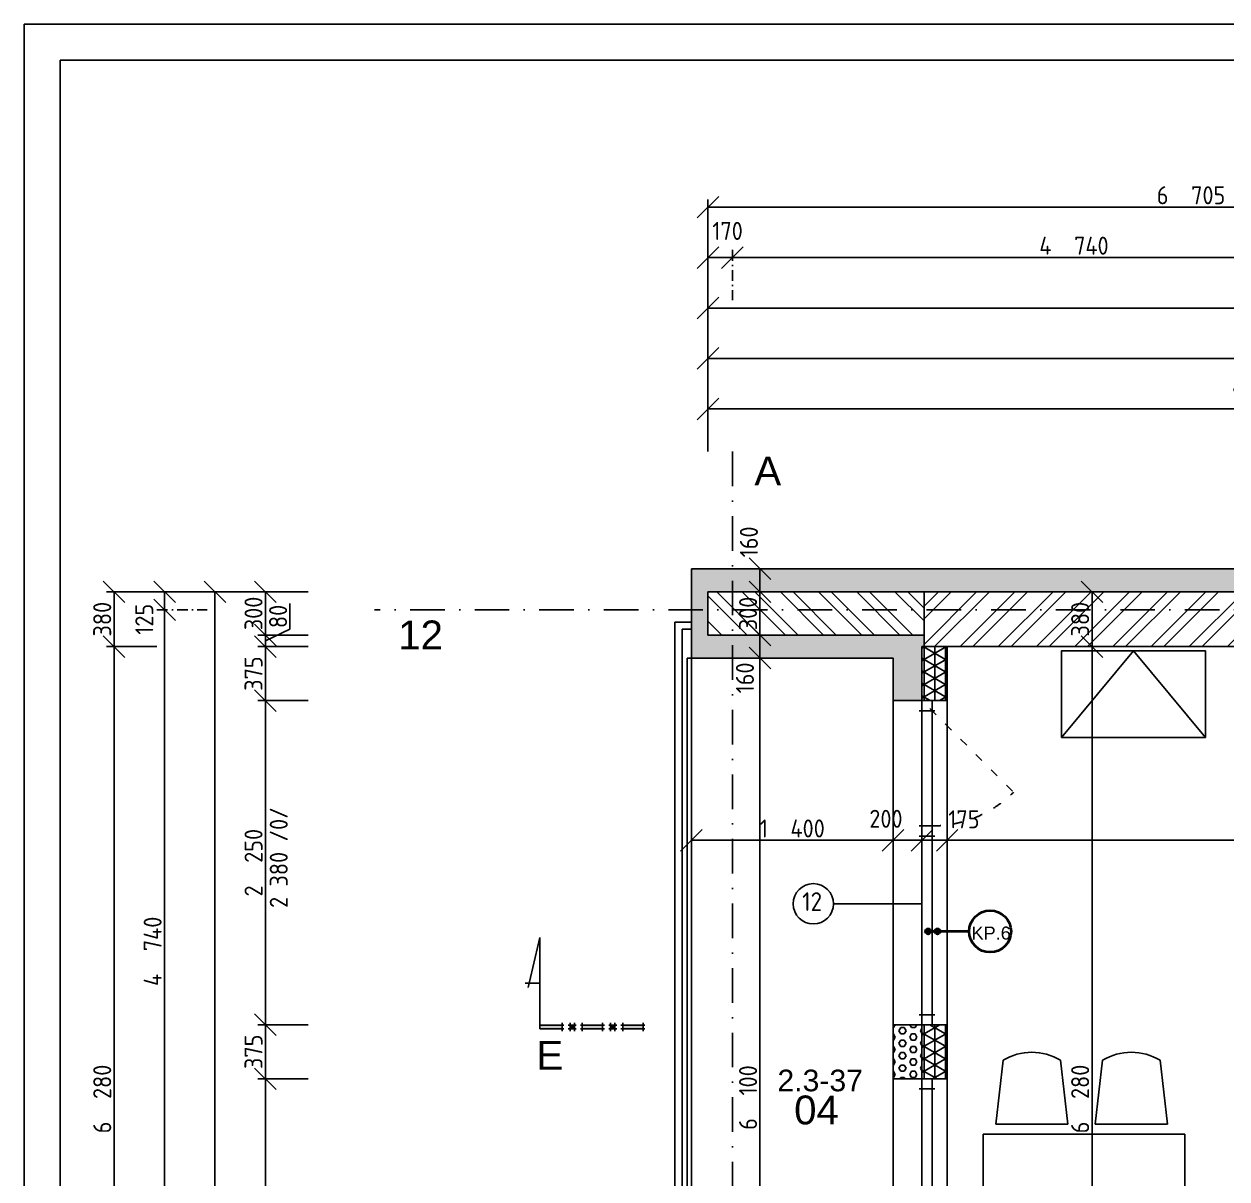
# Model space of a CAD drawing. Extents: x 4511820 to 5180432, y -1526536 to -944957.
# Drawn here: x 5091141 to 5099489, y -1203309 to -1195294 of the extents above; entities that cross this region are included whole.
import ezdxf

# ---------------------------------------------------------------- set-up
doc = ezdxf.new("R2010")
doc.units = 0
doc.header["$MEASUREMENT"] = 0
for name, pattern in [('ACAD_ISO03W100', [30, 12, -18]), ('ACAD_ISO12W100', [22, 12, -3, 0.5, -3, 0.5, -3]), ('BODKOCIARKOVANA_3', [5.6, 3, -1.3, 0, -1.3])]:
    doc.linetypes.add(name, pattern=pattern)
doc.layers.get('0').update_dxf_attribs({"linetype": 'CONTINUOUS'})
doc.layers.get('Defpoints').update_dxf_attribs({"color": 61, "linetype": 'CONTINUOUS'})
for name, color, linetype in [('KÓTY', 4, 'CONTINUOUS'), ('MÚRY', 1, 'CONTINUOUS'), ('OKNÁ', 143, 'CONTINUOUS'), ('osi', 253, 'CONTINUOUS'), ('Plochy', 41, 'CONTINUOUS'), ('POPIS', 7, 'CONTINUOUS'), ('POZEMOK', 7, 'CONTINUOUS'), ('TENKÁ', 7, 'CONTINUOUS'), ('ZARIADENIE', 47, 'CONTINUOUS'), ('ŠRAFY', 82, 'CONTINUOUS')]:
    doc.layers.add(name, color=color, linetype=linetype)
doc.layers.add('preklady', color=74, linetype='CONTINUOUS', lineweight=35)
doc.styles.add('ARIAL', font='arial.ttf')
doc.styles.add('styl1', font='arial.ttf')
doc.styles.add('STYLE1', font='isocp.shx')
doc.dimstyles.new('STANDARD-50', dxfattribs={"dimtxt": 125, "dimasz": 150, "dimexe": 10, "dimexo": 200, "dimgap": 20, "dimtad": 1, "dimdsep": 46, "dimlunit": 6, "dimtxsty": 'STYLE1', "dimblk1": 'OBLIQUE', "dimblk2": 'OBLIQUE', "dimsah": 1, "dimcen": 2.5, "dimse1": 1, "dimse2": 1, "dimadec": 0, "dimazin": 0, "dimtfac": 1, "dimtmove": 1, "dimatfit": 3, "dimldrblk": 'OBLIQUE', "dimfxl": 1, "dimtolj": 1, "dimtzin": 0, "dimarcsym": 0})
pattern_1 = [(90, (584112, -89070.035), (-75, 5e-15), []), (150, (584112, -89070.035), (-37.5, -64.9519053), []), (210, (584112, -89070.035), (37.5, -64.9519053), [])]
pattern_2 = [(0, (0, -89070.035), (0, 43.3012702), [25, -50]), (120, (0, -89070.035), (-37.5, -21.6506351), [25, -50]), (60, (25, -89070.035), (-37.5, 21.6506351), [25, -50])]

# ---------------------------------------------------------------- blocks, each defined once
blk = doc.blocks.new('_OBLIQUE')
at = {"color": 0, "linetype": 'ByBlock'}
blk.add_line((-0.5, -0.5), (0.5, 0.5), dxfattribs=at)
blk = doc.blocks.new('*D13619')
at = {"layer": 'Defpoints', "color": 0}
for p in [(5103637.5, -1197964.5), (5095887.5, -1199234.2), (5103637.5, -1199234.2)]:
    blk.add_point(p, dxfattribs=at)
at = {"layer": 'KÓTY', "color": 0, "lineweight": -2}
blk.add_line((5095887.5, -1197964.5), (5103637.5, -1197964.5), dxfattribs=at)
at = {"layer": 'KÓTY', "color": 0, "linetype": 'ByBlock', "lineweight": -2, "xscale": 150, "yscale": 150, "zscale": 150, "rotation": 180}
blk.add_blockref('_OBLIQUE', (5095887.5, -1197964.5), dxfattribs=at)
at = {"layer": 'KÓTY', "color": 0, "linetype": 'ByBlock', "lineweight": -2, "xscale": 150, "yscale": 150, "zscale": 150}
blk.add_blockref('_OBLIQUE', (5103637.5, -1197964.5), dxfattribs=at)
at = {"layer": 'KÓTY', "color": 0, "insert": (5099762.5, -1197882), "char_height": 125, "attachment_point": 5, "style": 'STYLE1'}
blk.add_mtext('\\A1;7ﾠ750', dxfattribs=at)
blk = doc.blocks.new('*D13621')
at = {"layer": 'Defpoints', "color": 0}
for p in [(5156282.5, -1197264.5), (5095887.5, -1199234.2), (5156282.5, -1199234.2)]:
    blk.add_point(p, dxfattribs=at)
at = {"layer": 'KÓTY', "color": 0, "lineweight": -2}
blk.add_line((5095887.5, -1197264.5), (5156282.5, -1197264.5), dxfattribs=at)
at = {"layer": 'KÓTY', "color": 0, "linetype": 'ByBlock', "lineweight": -2, "xscale": 150, "yscale": 150, "zscale": 150, "rotation": 180}
blk.add_blockref('_OBLIQUE', (5095887.5, -1197264.5), dxfattribs=at)
at = {"layer": 'KÓTY', "color": 0, "linetype": 'ByBlock', "lineweight": -2, "xscale": 150, "yscale": 150, "zscale": 150}
blk.add_blockref('_OBLIQUE', (5156282.5, -1197264.5), dxfattribs=at)
at = {"layer": 'KÓTY', "color": 0, "insert": (5126085, -1197182), "char_height": 125, "attachment_point": 5, "style": 'STYLE1'}
blk.add_mtext('\\A1;60ﾠ395', dxfattribs=at)
blk = doc.blocks.new('*D13622')
at = {"layer": 'Defpoints', "color": 0}
for p in [(5096057.5, -1196914.5), (5100797.5, -1196914.5), (5100797.5, -1196914.5)]:
    blk.add_point(p, dxfattribs=at)
at = {"layer": 'KÓTY', "color": 0, "lineweight": -2}
blk.add_line((5096057.5, -1196914.5), (5100797.5, -1196914.5), dxfattribs=at)
at = {"layer": 'KÓTY', "color": 0, "linetype": 'ByBlock', "lineweight": -2, "xscale": 150, "yscale": 150, "zscale": 150, "rotation": 180}
blk.add_blockref('_OBLIQUE', (5096057.5, -1196914.5), dxfattribs=at)
at = {"layer": 'KÓTY', "color": 0, "linetype": 'ByBlock', "lineweight": -2, "xscale": 150, "yscale": 150, "zscale": 150}
blk.add_blockref('_OBLIQUE', (5100797.5, -1196914.5), dxfattribs=at)
at = {"layer": 'KÓTY', "color": 0, "insert": (5098427.5, -1196832), "char_height": 125, "attachment_point": 5, "style": 'STYLE1'}
blk.add_mtext('\\A1;4ﾠ740', dxfattribs=at)
blk = doc.blocks.new('*D13635')
at = {"layer": 'Defpoints', "color": 0}
for p in [(5095887.5, -1196914.5), (5095887.5, -1199234.2), (5096057.5, -1199234.2)]:
    blk.add_point(p, dxfattribs=at)
at = {"layer": 'KÓTY', "color": 0, "lineweight": -2}
blk.add_line((5096057.5, -1196914.5), (5095887.5, -1196914.5), dxfattribs=at)
at = {"layer": 'KÓTY', "color": 0, "linetype": 'ByBlock', "lineweight": -2, "xscale": 150, "yscale": 150, "zscale": 150, "rotation": 180}
blk.add_blockref('_OBLIQUE', (5095887.5, -1196914.5), dxfattribs=at)
at = {"layer": 'KÓTY', "color": 0, "linetype": 'ByBlock', "lineweight": -2, "xscale": 150, "yscale": 150, "zscale": 150}
blk.add_blockref('_OBLIQUE', (5096057.5, -1196914.5), dxfattribs=at)
at = {"layer": 'KÓTY', "color": 0, "insert": (5096023.3, -1196729.5), "char_height": 125, "attachment_point": 5, "style": 'STYLE1'}
blk.add_mtext('\\A1;170', dxfattribs=at)
blk = doc.blocks.new('*D13661')
at = {"layer": 'Defpoints', "color": 0}
for p in [(5095887.5, -1197614.5), (5122762.5, -1199074.2), (5095887.5, -1199234.2)]:
    blk.add_point(p, dxfattribs=at)
at = {"layer": 'KÓTY', "color": 0, "lineweight": -2}
blk.add_line((5122762.5, -1197614.5), (5095887.5, -1197614.5), dxfattribs=at)
at = {"layer": 'KÓTY', "color": 0, "linetype": 'ByBlock', "lineweight": -2, "xscale": 150, "yscale": 150, "zscale": 150, "rotation": 180}
blk.add_blockref('_OBLIQUE', (5095887.5, -1197614.5), dxfattribs=at)
at = {"layer": 'KÓTY', "color": 0, "linetype": 'ByBlock', "lineweight": -2, "xscale": 150, "yscale": 150, "zscale": 150}
blk.add_blockref('_OBLIQUE', (5122762.5, -1197614.5), dxfattribs=at)
at = {"layer": 'KÓTY', "color": 0, "insert": (5109325, -1197532), "char_height": 125, "attachment_point": 5, "style": 'STYLE1'}
blk.add_mtext('\\A1;26ﾠ875', dxfattribs=at)
blk = doc.blocks.new('*D13734')
at = {"layer": 'Defpoints', "color": 0}
for p in [(5095887.5, -1196564.5), (5095887.5, -1199234.2), (5102592.5, -1199614.2)]:
    blk.add_point(p, dxfattribs=at)
at = {"layer": 'KÓTY', "color": 0, "lineweight": -2}
blk.add_line((5102592.5, -1196564.5), (5095887.5, -1196564.5), dxfattribs=at)
at = {"layer": 'KÓTY', "color": 0, "linetype": 'ByBlock', "lineweight": -2, "xscale": 150, "yscale": 150, "zscale": 150, "rotation": 180}
blk.add_blockref('_OBLIQUE', (5095887.5, -1196564.5), dxfattribs=at)
at = {"layer": 'KÓTY', "color": 0, "linetype": 'ByBlock', "lineweight": -2, "xscale": 150, "yscale": 150, "zscale": 150}
blk.add_blockref('_OBLIQUE', (5102592.5, -1196564.5), dxfattribs=at)
at = {"layer": 'KÓTY', "color": 0, "insert": (5099240, -1196482), "char_height": 125, "attachment_point": 5, "style": 'STYLE1'}
blk.add_mtext('\\A1;6ﾠ705', dxfattribs=at)
blk = doc.blocks.new('*D13801')
at = {"layer": 'Defpoints', "color": 0}
for p in [(5094532.5, -1199234.2), (5092466, -1225624.2), (5094532.5, -1225624.2)]:
    blk.add_point(p, dxfattribs=at)
at = {"layer": 'KÓTY', "color": 0, "lineweight": -2}
blk.add_line((5092466, -1199234.2), (5092466, -1225624.2), dxfattribs=at)
at = {"layer": 'KÓTY', "color": 0, "linetype": 'ByBlock', "lineweight": -2, "xscale": 150, "yscale": 150, "zscale": 150}
for p, rotation in [((5092466, -1199234.2), 90), ((5092466, -1225624.2), 270)]:
    blk.add_blockref('_OBLIQUE', p, dxfattribs=dict(at, rotation=rotation))
at = {"layer": 'KÓTY', "color": 0, "insert": (5092383.5, -1212429.2), "char_height": 125, "attachment_point": 5, "rotation": 90, "style": 'STYLE1'}
blk.add_mtext('\\A1;26ﾠ390', dxfattribs=at)
blk = doc.blocks.new('*D13814')
at = {"layer": 'Defpoints', "color": 0}
for p in [(5092116, -1199359.2), (5096057.5, -1199359.2), (5096057.5, -1204099.2)]:
    blk.add_point(p, dxfattribs=at)
at = {"layer": 'KÓTY', "color": 0, "lineweight": -2}
blk.add_line((5092116, -1204099.2), (5092116, -1199359.2), dxfattribs=at)
at = {"layer": 'KÓTY', "color": 0, "linetype": 'ByBlock', "lineweight": -2, "xscale": 150, "yscale": 150, "zscale": 150}
for p, rotation in [((5092116, -1199359.2), 90), ((5092116, -1204099.2), 270)]:
    blk.add_blockref('_OBLIQUE', p, dxfattribs=dict(at, rotation=rotation))
at = {"layer": 'KÓTY', "color": 0, "insert": (5092033.5, -1201729.2), "char_height": 125, "attachment_point": 5, "rotation": 90, "style": 'STYLE1'}
blk.add_mtext('\\A1;4ﾠ740', dxfattribs=at)
blk = doc.blocks.new('*D13815')
at = {"layer": 'Defpoints', "color": 0}
for p in [(5092116, -1199234.2), (5095887.5, -1199234.2), (5095887.5, -1199359.2)]:
    blk.add_point(p, dxfattribs=at)
at = {"layer": 'KÓTY', "color": 0, "lineweight": -2}
blk.add_line((5092116, -1199359.2), (5092116, -1199234.2), dxfattribs=at)
at = {"layer": 'KÓTY', "color": 0, "linetype": 'ByBlock', "lineweight": -2, "xscale": 150, "yscale": 150, "zscale": 150}
for p, rotation in [((5092116, -1199234.2), 90), ((5092116, -1199359.2), 270)]:
    blk.add_blockref('_OBLIQUE', p, dxfattribs=dict(at, rotation=rotation))
at = {"layer": 'KÓTY', "color": 0, "insert": (5091975.5, -1199424.5), "char_height": 125, "attachment_point": 5, "rotation": 90, "style": 'STYLE1'}
blk.add_mtext('\\A1;125', dxfattribs=at)
blk = doc.blocks.new('*D13818')
at = {"layer": 'Defpoints', "color": 0}
for p in [(5091766, -1199614.2), (5097547.5, -1199614.2), (5097547.5, -1205894.2)]:
    blk.add_point(p, dxfattribs=at)
at = {"layer": 'KÓTY', "color": 0, "lineweight": -2}
blk.add_line((5091766, -1205894.2), (5091766, -1199614.2), dxfattribs=at)
at = {"layer": 'KÓTY', "color": 0, "linetype": 'ByBlock', "lineweight": -2, "xscale": 150, "yscale": 150, "zscale": 150}
for p, rotation in [((5091766, -1199614.2), 90), ((5091766, -1205894.2), 270)]:
    blk.add_blockref('_OBLIQUE', p, dxfattribs=dict(at, rotation=rotation))
at = {"layer": 'KÓTY', "color": 0, "insert": (5091683.5, -1202754.2), "char_height": 125, "attachment_point": 5, "rotation": 90, "style": 'STYLE1'}
blk.add_mtext('\\A1;6ﾠ280', dxfattribs=at)
blk = doc.blocks.new('*D13819')
at = {"layer": 'Defpoints', "color": 0}
for p in [(5091766, -1199234.2), (5097547.5, -1199234.2), (5097547.5, -1199614.2)]:
    blk.add_point(p, dxfattribs=at)
at = {"layer": 'KÓTY', "color": 0, "lineweight": -2}
blk.add_line((5091766, -1199614.2), (5091766, -1199234.2), dxfattribs=at)
at = {"layer": 'KÓTY', "color": 0, "linetype": 'ByBlock', "lineweight": -2, "xscale": 150, "yscale": 150, "zscale": 150}
for p, rotation in [((5091766, -1199234.2), 90), ((5091766, -1199614.2), 270)]:
    blk.add_blockref('_OBLIQUE', p, dxfattribs=dict(at, rotation=rotation))
at = {"layer": 'KÓTY', "color": 0, "insert": (5091683.5, -1199424.2), "char_height": 125, "attachment_point": 5, "rotation": 90, "style": 'STYLE1'}
blk.add_mtext('\\A1;380', dxfattribs=at)
blk = doc.blocks.new('*D13820')
at = {"layer": 'Defpoints', "color": 0}
for p in [(5095887.5, -1199234.2), (5092816, -1199534.2), (5095887.5, -1199534.2)]:
    blk.add_point(p, dxfattribs=at)
at = {"layer": 'KÓTY', "color": 0, "lineweight": -2}
blk.add_line((5092816, -1199234.2), (5092816, -1199534.2), dxfattribs=at)
at = {"layer": 'KÓTY', "color": 0, "linetype": 'ByBlock', "lineweight": -2, "xscale": 150, "yscale": 150, "zscale": 150}
for p, rotation in [((5092816, -1199234.2), 90), ((5092816, -1199534.2), 270)]:
    blk.add_blockref('_OBLIQUE', p, dxfattribs=dict(at, rotation=rotation))
at = {"layer": 'KÓTY', "color": 0, "insert": (5092733.5, -1199384.2), "char_height": 125, "attachment_point": 5, "rotation": 90, "style": 'STYLE1'}
blk.add_mtext('\\A1;300', dxfattribs=at)
blk = doc.blocks.new('*D14068')
at = {"layer": 'Defpoints', "color": 0}
for p in [(5092816, -1202614.2), (5097360, -1202614.2), (5097372.5, -1205144.2)]:
    blk.add_point(p, dxfattribs=at)
at = {"layer": 'KÓTY', "color": 0, "lineweight": -2}
blk.add_line((5092816, -1205144.2), (5092816, -1202614.2), dxfattribs=at)
at = {"layer": 'KÓTY', "color": 0, "linetype": 'ByBlock', "lineweight": -2, "xscale": 150, "yscale": 150, "zscale": 150}
for p, rotation in [((5092816, -1202614.2), 90), ((5092816, -1205144.2), 270)]:
    blk.add_blockref('_OBLIQUE', p, dxfattribs=dict(at, rotation=rotation))
at = {"layer": 'KÓTY', "color": 0, "insert": (5092733.5, -1203879.2), "char_height": 125, "attachment_point": 5, "rotation": 90, "style": 'STYLE1'}
blk.add_mtext('\\A1;2ﾠ530', dxfattribs=at)
blk = doc.blocks.new('*D14069')
at = {"layer": 'Defpoints', "color": 0}
for p in [(5092816, -1202239.2), (5097442.5, -1202239.2), (5097360, -1202614.2)]:
    blk.add_point(p, dxfattribs=at)
at = {"layer": 'KÓTY', "color": 0, "lineweight": -2}
blk.add_line((5092816, -1202614.2), (5092816, -1202239.2), dxfattribs=at)
at = {"layer": 'KÓTY', "color": 0, "linetype": 'ByBlock', "lineweight": -2, "xscale": 150, "yscale": 150, "zscale": 150}
for p, rotation in [((5092816, -1202239.2), 90), ((5092816, -1202614.2), 270)]:
    blk.add_blockref('_OBLIQUE', p, dxfattribs=dict(at, rotation=rotation))
at = {"layer": 'KÓTY', "color": 0, "insert": (5092733.5, -1202426.7), "char_height": 125, "attachment_point": 5, "rotation": 90, "style": 'STYLE1'}
blk.add_mtext('\\A1;375', dxfattribs=at)
blk = doc.blocks.new('*D14070')
at = {"layer": 'Defpoints', "color": 0}
for p in [(5092816, -1199989.2), (5097372.5, -1199989.2), (5097442.5, -1202239.2)]:
    blk.add_point(p, dxfattribs=at)
at = {"layer": 'KÓTY', "color": 0, "lineweight": -2}
blk.add_line((5092816, -1202239.2), (5092816, -1199989.2), dxfattribs=at)
at = {"layer": 'KÓTY', "color": 0, "linetype": 'ByBlock', "lineweight": -2, "xscale": 150, "yscale": 150, "zscale": 150}
for p, rotation in [((5092816, -1199989.2), 90), ((5092816, -1202239.2), 270)]:
    blk.add_blockref('_OBLIQUE', p, dxfattribs=dict(at, rotation=rotation))
at = {"layer": 'KÓTY', "color": 0, "insert": (5092733.5, -1201114.2), "char_height": 125, "attachment_point": 5, "rotation": 90, "style": 'STYLE1'}
blk.add_mtext('\\A1;2ﾠ250', dxfattribs=at)
blk = doc.blocks.new('*D14071')
at = {"layer": 'Defpoints', "color": 0}
for p in [(5092816, -1199614.2), (5097547.5, -1199614.2), (5097372.5, -1199989.2)]:
    blk.add_point(p, dxfattribs=at)
at = {"layer": 'KÓTY', "color": 0, "lineweight": -2}
blk.add_line((5092816, -1199989.2), (5092816, -1199614.2), dxfattribs=at)
at = {"layer": 'KÓTY', "color": 0, "linetype": 'ByBlock', "lineweight": -2, "xscale": 150, "yscale": 150, "zscale": 150}
for p, rotation in [((5092816, -1199614.2), 90), ((5092816, -1199989.2), 270)]:
    blk.add_blockref('_OBLIQUE', p, dxfattribs=dict(at, rotation=rotation))
at = {"layer": 'KÓTY', "color": 0, "insert": (5092733.5, -1199801.7), "char_height": 125, "attachment_point": 5, "rotation": 90, "style": 'STYLE1'}
blk.add_mtext('\\A1;375', dxfattribs=at)
blk = doc.blocks.new('*D14074')
at = {"layer": 'Defpoints', "color": 0}
for p in [(5097387.5, -1199534.2), (5092816, -1199614.2), (5097547.5, -1199614.2)]:
    blk.add_point(p, dxfattribs=at)
at = {"layer": 'KÓTY', "color": 0, "lineweight": -2}
for p, q in [((5092986.5, -1199316.4), (5092986.5, -1199494)), ((5092986.5, -1199494), (5092816, -1199574.2)), ((5092816, -1199534.2), (5092816, -1199614.2))]:
    blk.add_line(p, q, dxfattribs=at)
at = {"layer": 'KÓTY', "color": 0, "linetype": 'ByBlock', "lineweight": -2, "xscale": 150, "yscale": 150, "zscale": 150}
for p, rotation in [((5092816, -1199534.2), 90), ((5092816, -1199614.2), 270)]:
    blk.add_blockref('_OBLIQUE', p, dxfattribs=dict(at, rotation=rotation))
at = {"layer": 'KÓTY', "color": 0, "insert": (5092904, -1199405.2), "char_height": 125, "attachment_point": 5, "rotation": 90, "style": 'STYLE1'}
blk.add_mtext('\\A1;80', dxfattribs=at)
blk = doc.blocks.new('*D27351')
at = {"layer": 'Defpoints', "color": 0}
for p in [(5092816, -1202239.2), (5097442.5, -1202239.2), (5097360, -1202614.2)]:
    blk.add_point(p, dxfattribs=at)
at = {"layer": 'KÓTY', "color": 0, "lineweight": -2}
blk.add_line((5092816, -1202614.2), (5092816, -1202239.2), dxfattribs=at)
at = {"layer": 'KÓTY', "color": 0, "linetype": 'ByBlock', "lineweight": -2, "xscale": 150, "yscale": 150, "zscale": 150}
for p, rotation in [((5092816, -1202239.2), 90), ((5092816, -1202614.2), 270)]:
    blk.add_blockref('_OBLIQUE', p, dxfattribs=dict(at, rotation=rotation))
at = {"layer": 'KÓTY', "color": 0, "insert": (5092733.5, -1202426.7), "char_height": 125, "attachment_point": 5, "rotation": 90, "style": 'STYLE1'}
blk.add_mtext('\\A1;375', dxfattribs=at)
blk = doc.blocks.new('JED STOL140-85')
at = {"layer": 'ZARIADENIE'}
for p, q in [((4444962.8, -1326820.6), (4444912.8, -1327264.7)), ((4445362.8, -1326820.6), (4445412.8, -1327264.7)), ((4445653.3, -1326820.6), (4445603.3, -1327264.7)), ((4446053.3, -1326820.6), (4446103.3, -1327264.7)), ((4445412.8, -1327264.7), (4444912.8, -1327264.7)), ((4445603.3, -1327264.7), (4446103.3, -1327264.7)), ((4444962.8, -1328698.1), (4444912.8, -1328253.9)), ((4445412.8, -1328253.9), (4444912.8, -1328253.9)), ((4445362.8, -1328698.1), (4445412.8, -1328253.9)), ((4445653.3, -1328698.1), (4445603.3, -1328253.9)), ((4445603.3, -1328253.9), (4446103.3, -1328253.9)), ((4446053.3, -1328698.1), (4446103.3, -1328253.9))]:
    blk.add_line(p, q, dxfattribs=at)
blk.add_lwpolyline([(4446225.2, -1327334.3), (4444825.2, -1327334.3), (4444825.2, -1328184.3), (4446225.2, -1328184.3)], close=True, dxfattribs=at)
for centre, start, end in [((4445162.8, -1327150.6), 58.78339, 121.21661), ((4445853.3, -1327150.6), 58.78339, 121.21661), ((4445162.8, -1328368.1), 238.78339, 301.21661), ((4445853.3, -1328368.1), 238.78339, 301.21661)]:
    blk.add_arc(centre, 385.9, start, end, dxfattribs=at)
blk = doc.blocks.new('SKRINA')
at = {"layer": 'ZARIADENIE'}
for p, q in [((4449069, -1324645.2), (4448469, -1324145.2)), ((4448469, -1325145.2), (4449069, -1324645.2))]:
    blk.add_line(p, q, dxfattribs=at)
blk.add_lwpolyline([(4448469, -1324145.2), (4448469, -1325145.2), (4449069, -1325145.2), (4449069, -1324145.2)], close=True, dxfattribs=at)
blk = doc.blocks.new('*D27893')
at = {"layer": 'Defpoints', "color": 0}
for p in [(5097547.5, -1200959), (5097547.5, -1201039.7), (5102592.5, -1201039.7)]:
    blk.add_point(p, dxfattribs=at)
at = {"layer": 'KÓTY', "color": 0, "lineweight": -2}
blk.add_line((5102592.5, -1200959), (5097547.5, -1200959), dxfattribs=at)
at = {"layer": 'KÓTY', "color": 0, "linetype": 'ByBlock', "lineweight": -2, "xscale": 150, "yscale": 150, "zscale": 150, "rotation": 180}
blk.add_blockref('_OBLIQUE', (5097547.5, -1200959), dxfattribs=at)
at = {"layer": 'KÓTY', "color": 0, "linetype": 'ByBlock', "lineweight": -2, "xscale": 150, "yscale": 150, "zscale": 150}
blk.add_blockref('_OBLIQUE', (5102592.5, -1200959), dxfattribs=at)
at = {"layer": 'KÓTY', "color": 0, "insert": (5100070, -1200876.5), "char_height": 125, "attachment_point": 5, "style": 'STYLE1'}
blk.add_mtext('\\A1;5ﾠ045', dxfattribs=at)
blk = doc.blocks.new('*D27894')
at = {"layer": 'Defpoints', "color": 0}
for p in [(5097372.5, -1200959), (5097372.5, -1201039.7), (5097547.5, -1201039.7)]:
    blk.add_point(p, dxfattribs=at)
at = {"layer": 'KÓTY', "color": 0, "lineweight": -2}
blk.add_line((5097547.5, -1200959), (5097372.5, -1200959), dxfattribs=at)
at = {"layer": 'KÓTY', "color": 0, "linetype": 'ByBlock', "lineweight": -2, "xscale": 150, "yscale": 150, "zscale": 150, "rotation": 180}
blk.add_blockref('_OBLIQUE', (5097372.5, -1200959), dxfattribs=at)
at = {"layer": 'KÓTY', "color": 0, "linetype": 'ByBlock', "lineweight": -2, "xscale": 150, "yscale": 150, "zscale": 150}
blk.add_blockref('_OBLIQUE', (5097547.5, -1200959), dxfattribs=at)
at = {"layer": 'KÓTY', "color": 0, "insert": (5097663.5, -1200813), "char_height": 125, "attachment_point": 5, "style": 'STYLE1'}
blk.add_mtext('\\A1;175', dxfattribs=at)
blk = doc.blocks.new('*D27895')
at = {"layer": 'Defpoints', "color": 0}
for p in [(5097172.5, -1200959), (5097172.5, -1201039.7), (5097372.5, -1201039.7)]:
    blk.add_point(p, dxfattribs=at)
at = {"layer": 'KÓTY', "color": 0, "lineweight": -2}
blk.add_line((5097372.5, -1200959), (5097172.5, -1200959), dxfattribs=at)
at = {"layer": 'KÓTY', "color": 0, "linetype": 'ByBlock', "lineweight": -2, "xscale": 150, "yscale": 150, "zscale": 150, "rotation": 180}
blk.add_blockref('_OBLIQUE', (5097172.5, -1200959), dxfattribs=at)
at = {"layer": 'KÓTY', "color": 0, "linetype": 'ByBlock', "lineweight": -2, "xscale": 150, "yscale": 150, "zscale": 150}
blk.add_blockref('_OBLIQUE', (5097372.5, -1200959), dxfattribs=at)
at = {"layer": 'KÓTY', "color": 0, "insert": (5097122.5, -1200809.5), "char_height": 125, "attachment_point": 5, "style": 'STYLE1'}
blk.add_mtext('\\A1;200', dxfattribs=at)
blk = doc.blocks.new('*D27896')
at = {"layer": 'Defpoints', "color": 0}
for p in [(5095772.5, -1200959), (5095772.5, -1201039.7), (5097172.5, -1201039.7)]:
    blk.add_point(p, dxfattribs=at)
at = {"layer": 'KÓTY', "color": 0, "lineweight": -2}
blk.add_line((5097172.5, -1200959), (5095772.5, -1200959), dxfattribs=at)
at = {"layer": 'KÓTY', "color": 0, "linetype": 'ByBlock', "lineweight": -2, "xscale": 150, "yscale": 150, "zscale": 150, "rotation": 180}
blk.add_blockref('_OBLIQUE', (5095772.5, -1200959), dxfattribs=at)
at = {"layer": 'KÓTY', "color": 0, "linetype": 'ByBlock', "lineweight": -2, "xscale": 150, "yscale": 150, "zscale": 150}
blk.add_blockref('_OBLIQUE', (5097172.5, -1200959), dxfattribs=at)
at = {"layer": 'KÓTY', "color": 0, "insert": (5096472.5, -1200876.5), "char_height": 125, "attachment_point": 5, "style": 'STYLE1'}
blk.add_mtext('\\A1;1ﾠ400', dxfattribs=at)
blk = doc.blocks.new('*D27905')
at = {"layer": 'Defpoints', "color": 0}
for p in [(5097547.5, -1199614.2), (5098553, -1199614.2), (5097547.5, -1205894.2)]:
    blk.add_point(p, dxfattribs=at)
at = {"layer": 'KÓTY', "color": 0, "lineweight": -2}
blk.add_line((5098553, -1205894.2), (5098553, -1199614.2), dxfattribs=at)
at = {"layer": 'KÓTY', "color": 0, "linetype": 'ByBlock', "lineweight": -2, "xscale": 150, "yscale": 150, "zscale": 150}
for p, rotation in [((5098553, -1199614.2), 90), ((5098553, -1205894.2), 270)]:
    blk.add_blockref('_OBLIQUE', p, dxfattribs=dict(at, rotation=rotation))
at = {"layer": 'KÓTY', "color": 0, "insert": (5098470.5, -1202754.2), "char_height": 125, "attachment_point": 5, "rotation": 90, "style": 'STYLE1'}
blk.add_mtext('\\A1;6ﾠ280', dxfattribs=at)
blk = doc.blocks.new('*D27906')
at = {"layer": 'Defpoints', "color": 0}
for p in [(5097547.5, -1199234.2), (5098553, -1199234.2), (5097547.5, -1199614.2)]:
    blk.add_point(p, dxfattribs=at)
at = {"layer": 'KÓTY', "color": 0, "lineweight": -2}
blk.add_line((5098553, -1199614.2), (5098553, -1199234.2), dxfattribs=at)
at = {"layer": 'KÓTY', "color": 0, "linetype": 'ByBlock', "lineweight": -2, "xscale": 150, "yscale": 150, "zscale": 150}
for p, rotation in [((5098553, -1199234.2), 90), ((5098553, -1199614.2), 270)]:
    blk.add_blockref('_OBLIQUE', p, dxfattribs=dict(at, rotation=rotation))
at = {"layer": 'KÓTY', "color": 0, "insert": (5098470.5, -1199424.2), "char_height": 125, "attachment_point": 5, "rotation": 90, "style": 'STYLE1'}
blk.add_mtext('\\A1;380', dxfattribs=at)
blk = doc.blocks.new('*D28646')
at = {"layer": 'Defpoints', "color": 0}
for p in [(5096248, -1199694.2), (5096248, -1199694.2), (5096248, -1205794.2)]:
    blk.add_point(p, dxfattribs=at)
at = {"layer": 'KÓTY', "color": 0, "lineweight": -2}
blk.add_line((5096248, -1205794.2), (5096248, -1199694.2), dxfattribs=at)
at = {"layer": 'KÓTY', "color": 0, "linetype": 'ByBlock', "lineweight": -2, "xscale": 150, "yscale": 150, "zscale": 150}
for p, rotation in [((5096248, -1199694.2), 90), ((5096248, -1205794.2), 270)]:
    blk.add_blockref('_OBLIQUE', p, dxfattribs=dict(at, rotation=rotation))
at = {"layer": 'KÓTY', "color": 0, "insert": (5096165.5, -1202744.2), "char_height": 125, "attachment_point": 5, "rotation": 90, "style": 'STYLE1'}
blk.add_mtext('\\A1;6ﾠ100', dxfattribs=at)
blk = doc.blocks.new('*D28647')
at = {"layer": 'Defpoints', "color": 0}
for p in [(5096248, -1199534.2), (5096248, -1199534.2), (5096248, -1199694.2)]:
    blk.add_point(p, dxfattribs=at)
at = {"layer": 'KÓTY', "color": 0, "lineweight": -2}
blk.add_line((5096248, -1199694.2), (5096248, -1199534.2), dxfattribs=at)
at = {"layer": 'KÓTY', "color": 0, "linetype": 'ByBlock', "lineweight": -2, "xscale": 150, "yscale": 150, "zscale": 150}
for p, rotation in [((5096248, -1199534.2), 90), ((5096248, -1199694.2), 270)]:
    blk.add_blockref('_OBLIQUE', p, dxfattribs=dict(at, rotation=rotation))
at = {"layer": 'KÓTY', "color": 0, "insert": (5096144, -1199832), "char_height": 125, "attachment_point": 5, "rotation": 90, "style": 'STYLE1'}
blk.add_mtext('\\A1;160', dxfattribs=at)
blk = doc.blocks.new('*D28648')
at = {"layer": 'Defpoints', "color": 0}
for p in [(5096248, -1199234.2), (5096248, -1199234.2), (5096248, -1199534.2)]:
    blk.add_point(p, dxfattribs=at)
at = {"layer": 'KÓTY', "color": 0, "lineweight": -2}
blk.add_line((5096248, -1199534.2), (5096248, -1199234.2), dxfattribs=at)
at = {"layer": 'KÓTY', "color": 0, "linetype": 'ByBlock', "lineweight": -2, "xscale": 150, "yscale": 150, "zscale": 150}
for p, rotation in [((5096248, -1199234.2), 90), ((5096248, -1199534.2), 270)]:
    blk.add_blockref('_OBLIQUE', p, dxfattribs=dict(at, rotation=rotation))
at = {"layer": 'KÓTY', "color": 0, "insert": (5096165.5, -1199384.2), "char_height": 125, "attachment_point": 5, "rotation": 90, "style": 'STYLE1'}
blk.add_mtext('\\A1;300', dxfattribs=at)
blk = doc.blocks.new('*D28649')
at = {"layer": 'Defpoints', "color": 0}
for p in [(5096248, -1199074.2), (5096248, -1199074.2), (5096248, -1199234.2)]:
    blk.add_point(p, dxfattribs=at)
at = {"layer": 'KÓTY', "color": 0, "lineweight": -2}
blk.add_line((5096248, -1199234.2), (5096248, -1199074.2), dxfattribs=at)
at = {"layer": 'KÓTY', "color": 0, "linetype": 'ByBlock', "lineweight": -2, "xscale": 150, "yscale": 150, "zscale": 150}
for p, rotation in [((5096248, -1199074.2), 90), ((5096248, -1199234.2), 270)]:
    blk.add_blockref('_OBLIQUE', p, dxfattribs=dict(at, rotation=rotation))
at = {"layer": 'KÓTY', "color": 0, "insert": (5096171.5, -1198888), "char_height": 125, "attachment_point": 5, "rotation": 90, "style": 'STYLE1'}
blk.add_mtext('\\A1;160', dxfattribs=at)

msp = doc.modelspace()

# ---------------------------------------------------------------- hatches: boundary and pattern name
at = {"layer": 'preklady'}
h = msp.add_hatch(color=256, dxfattribs=at)
h.dxf.hatch_style = 1
h.paths.add_polyline_path([(5097415.393, -1201609.695, 1), (5097415.393, -1201572.695, 1)])
h = msp.add_hatch(color=256, dxfattribs=at)
h.dxf.hatch_style = 1
h.paths.add_polyline_path([(5097480.393, -1201609.695, 1), (5097480.393, -1201572.695, 1)])
at = {"layer": 'TENKÁ'}
h = msp.add_hatch(color=256, dxfattribs=at)
h.dxf.hatch_style = 1
h.paths.add_polyline_path([(5094875.25, -1202267.503), (5094721.625, -1202267.503), (5094721.625, -1202241.628), (5094875.25, -1202241.628)])
h = msp.add_hatch(color=256, dxfattribs=at)
h.dxf.hatch_style = 1
h.paths.add_polyline_path([(5094930.125, -1202267.503), (5094930.125, -1202241.628), (5094960.375, -1202241.628), (5094960.375, -1202267.503)])
h = msp.add_hatch(color=256, dxfattribs=at)
h.dxf.hatch_style = 1
h.paths.add_polyline_path([(5095156.375, -1202267.503), (5095015.25, -1202267.503), (5095015.25, -1202241.628), (5095156.375, -1202241.628)])
h = msp.add_hatch(color=256, dxfattribs=at)
h.dxf.hatch_style = 1
h.paths.add_polyline_path([(5095211.25, -1202267.503), (5095211.25, -1202241.628), (5095241.5, -1202241.628), (5095241.5, -1202267.503)])
h = msp.add_hatch(color=256, dxfattribs=at)
h.dxf.hatch_style = 1
h.paths.add_polyline_path([(5095296.375, -1202267.503), (5095296.375, -1202241.628), (5095437.5, -1202241.628), (5095437.5, -1202267.503)])
at = {"layer": 'ŠRAFY'}
h = msp.add_hatch(dxfattribs=at)
h.set_pattern_fill('HEX', color=256, scale=200)
h.set_pattern_definition(pattern_2)
h.paths.add_polyline_path([(5097387.5, -1199614.226), (5097387.5, -1199534.226), (5095887.5, -1199534.226), (5095887.5, -1199234.226), (5097387.5, -1199234.226), (5103637.5, -1199234.226), (5103637.5, -1199074.226), (5103523.5, -1199074.226), (5095772.5, -1199074.226), (5095772.5, -1199444.226), (5095772.5, -1199494.226), (5095772.5, -1199694.226), (5097172.5, -1199694.226), (5097172.5, -1199989.226), (5097372.5, -1199989.226), (5097372.5, -1199614.226)])
h.paths.add_polyline_path([(5096978.701, -1200684.535), (5097266.299, -1200684.535), (5097266.299, -1200934.535), (5096978.701, -1200934.535)], flags=9)
h = msp.add_hatch(dxfattribs=at)
h.set_pattern_fill('ANSI32', color=256, scale=500, angle=90)
h.set_pattern_definition([(135, (515810.9, -44587.94), (-132.5825215, -132.5825215), []), (135, (515810.9, -44499.55), (-132.5825215, -132.5825215), [])])
h.paths.add_polyline_path([(5097387.5, -1199234.226), (5095887.5, -1199234.226), (5095887.5, -1199534.226), (5097387.5, -1199534.226)])
h = msp.add_hatch(dxfattribs=at)
h.set_pattern_fill('ANSI32', color=256, scale=500)
h.set_pattern_definition([(45, (584112, 2493.08), (-132.5825215, 132.5825215), []), (45, (584200.39, 2493.08), (-132.5825215, 132.5825215), [])])
h.paths.add_polyline_path([(5097387.5, -1199234.226), (5097387.5, -1199534.226), (5097387.5, -1199614.226), (5097547.5, -1199614.226), (5102592.5, -1199614.226), (5102892.5, -1199614.226), (5103012.5, -1199614.226), (5103012.5, -1199234.226)])
at = {"layer": 'ŠRAFY', "ltscale": 0.25}
h = msp.add_hatch(dxfattribs=at)
h.set_pattern_fill('NET3', color=256, scale=600, angle=90)
h.set_pattern_definition(pattern_1)
h.paths.add_polyline_path([(5097387.5, -1199614.226), (5097372.5, -1199614.226), (5097372.5, -1199989.226), (5097547.5, -1199989.226), (5097547.5, -1199614.226)])
at = {"layer": 'ŠRAFY'}
h = msp.add_hatch(dxfattribs=at)
h.set_pattern_fill('HEX', color=256, scale=200)
h.set_pattern_definition(pattern_2)
h.paths.add_polyline_path([(5097372.5, -1202614.226), (5097172.5, -1202614.226), (5097172.5, -1202239.226), (5097372.5, -1202239.226)])
at = {"layer": 'ŠRAFY', "ltscale": 0.25}
h = msp.add_hatch(dxfattribs=at)
h.set_pattern_fill('NET3', color=256, scale=600, angle=90)
h.set_pattern_definition(pattern_1)
h.paths.add_polyline_path([(5097547.5, -1202614.226), (5097547.5, -1202239.226), (5097372.5, -1202239.226), (5097372.5, -1202614.226)])

# ---------------------------------------------------------------- linework, layer by layer
at = {"layer": 'KÓTY', "ltscale": 25}
for p, q in [((5095887.5, -1196511.132), (5095887.5, -1196861.132)), ((5091712.597, -1199234.226), (5092062.597, -1199234.226)), ((5092062.597, -1199234.226), (5092412.597, -1199234.226)), ((5092412.597, -1199234.226), (5092762.597, -1199234.226)), ((5092762.597, -1199234.226), (5093112.597, -1199234.226)), ((5092762.597, -1199534.226), (5093112.597, -1199534.226)), ((5092762.597, -1199534.226), (5093112.597, -1199534.226)), ((5091712.597, -1199614.226), (5092062.597, -1199614.226)), ((5092762.597, -1199614.226), (5093112.597, -1199614.226)), ((5092762.597, -1199989.226), (5093112.597, -1199989.226)), ((5092762.597, -1202239.226), (5093112.597, -1202239.226)), ((5092762.597, -1202614.226), (5093112.597, -1202614.226))]:
    msp.add_line(p, q, dxfattribs=at)
at = {"layer": 'KÓTY', "ltscale": 0.25}
for p, q in [((5095887.5, -1196861.132), (5095887.5, -1197211.132)), ((5095887.5, -1197211.132), (5095887.5, -1197561.132)), ((5095887.5, -1197561.132), (5095887.5, -1197911.132)), ((5095887.5, -1197911.132), (5095887.5, -1198261.132))]:
    msp.add_line(p, q, dxfattribs=at)
at = {"layer": 'KÓTY', "linetype": 'BODKOCIARKOVANA_3', "ltscale": 25}
for p, q in [((5096057.5, -1196861.132), (5096057.5, -1197211.132)), ((5092062.597, -1199359.226), (5092412.597, -1199359.226))]:
    msp.add_line(p, q, dxfattribs=at)
at = {"layer": 'MÚRY'}
for p, q in [((5095772.5, -1199074.226), (5103637.5, -1199074.226)), ((5095772.5, -1199074.226), (5095772.5, -1199694.226)), ((5097547.5, -1199614.226), (5102592.5, -1199614.226)), ((5097547.5, -1199989.226), (5097547.5, -1199614.226)), ((5097172.5, -1199694.226), (5095772.5, -1199694.226)), ((5097172.5, -1199989.226), (5097172.5, -1199694.226)), ((5097172.5, -1199989.226), (5097547.5, -1199989.226)), ((5097172.5, -1202239.226), (5097547.5, -1202239.226)), ((5097172.5, -1202239.226), (5097172.5, -1202614.226)), ((5097547.5, -1202239.226), (5097547.5, -1202614.226)), ((5097172.5, -1202614.226), (5097547.5, -1202614.226))]:
    msp.add_line(p, q, dxfattribs=at)
at = {"layer": 'OKNÁ', "ltscale": 0.25}
for p, q in [((5097462.5, -1200059.226), (5097352.5, -1200059.226)), ((5097372.5, -1202239.226), (5097372.5, -1199989.226)), ((5097442.5, -1202239.226), (5097442.5, -1199989.226)), ((5097462.5, -1200859.226), (5097352.5, -1200859.226)), ((5097462.5, -1200929.226), (5097352.5, -1200929.226)), ((5096758.646, -1201399.226), (5097372.5, -1201399.226)), ((5097462.5, -1202169.226), (5097352.5, -1202169.226)), ((5097372.5, -1205144.226), (5097372.5, -1202614.226)), ((5097442.5, -1205144.226), (5097442.5, -1202614.226)), ((5097462.5, -1202684.226), (5097352.5, -1202684.226))]:
    msp.add_line(p, q, dxfattribs=at)
at = {"layer": 'OKNÁ', "linetype": 'ACAD_ISO03W100', "ltscale": 5}
msp.add_line((5097428.358, -1200045.084), (5098008.185, -1200624.912), dxfattribs=at)
at = {"layer": 'OKNÁ', "ltscale": 0.25}
msp.add_circle((5096618.646, -1201399.226), 140, dxfattribs=at)
at = {"layer": 'OKNÁ', "linetype": 'ACAD_ISO03W100', "ltscale": 5}
msp.add_arc((5097442.5, -1200059.226), 800, 270, 315, dxfattribs=at)
at = {"layer": 'osi', "linetype": 'BODKOCIARKOVANA_3', "ltscale": 80}
for p, q in [((5096057.5, -1198261.132), (5096057.5, -1230229.035)), ((5157242.5, -1199359.226), (5093572.5, -1199359.226))]:
    msp.add_line(p, q, dxfattribs=at)
at = {"layer": 'Plochy'}
for points in [[(5097547.5, -1205894.226), (5097547.5, -1199614.226), (5102592.5, -1199614.226), (5102592.5, -1205894.226), (5101392.5, -1205894.226), (5101392.5, -1203929.226), (5100627.5, -1203929.226), (5100627.5, -1204044.226), (5101277.5, -1204044.226), (5101277.5, -1205294.226), (5100627.5, -1205294.226), (5100627.5, -1205894.226)], [(5097172.5, -1205864.226), (5095772.5, -1205864.226), (5095772.5, -1199694.226), (5097172.5, -1199694.226)]]:
    msp.add_lwpolyline(points, close=True, dxfattribs=at)
at = {"layer": 'POZEMOK'}
for p, q in [((5095657.5, -1212374.226), (5095657.5, -1199444.226)), ((5095772.5, -1199444.226), (5095657.5, -1199444.226)), ((5095707.5, -1212374.226), (5095707.5, -1199494.226)), ((5095772.5, -1199494.226), (5095707.5, -1199494.226))]:
    msp.add_line(p, q, dxfattribs=at)
at = {"layer": 'preklady'}
msp.add_line((5097700.701, -1201591.195), (5097433.893, -1201591.195), dxfattribs=at)
at = {"layer": 'preklady', "ltscale": 0.25}
msp.add_circle((5097845.701, -1201591.195), 145, dxfattribs=at)
at = {"layer": 'preklady'}
for centre in [(5097415.393, -1201591.195), (5097480.393, -1201591.195)]:
    msp.add_circle(centre, 18.5, dxfattribs=at)
at = {"layer": 'TENKÁ', "color": 7}
for p, q in [((5180432, -1195293.831), (5091141, -1195293.831)), ((5091141, -1230865.674), (5091141, -1195293.831)), ((5180182, -1195543.831), (5091391, -1195543.831)), ((5091391, -1230615.674), (5091391, -1195543.831))]:
    msp.add_line(p, q, dxfattribs=at)
at = {"layer": 'TENKÁ'}
for p, q in [((5095887.5, -1199234.226), (5103637.5, -1199234.226)), ((5095887.5, -1199234.226), (5095887.5, -1199534.226)), ((5097387.5, -1199234.226), (5097387.5, -1199614.226)), ((5097387.5, -1199534.226), (5095887.5, -1199534.226)), ((5097372.5, -1199614.226), (5097372.5, -1199989.226)), ((5097547.5, -1199614.226), (5097372.5, -1199614.226)), ((5095742.5, -1199694.226), (5095742.5, -1212374.226)), ((5095772.5, -1199694.226), (5095742.5, -1199694.226)), ((5094638.5, -1201981.128), (5094721.625, -1201632.503)), ((5094721.625, -1201632.503), (5094721.625, -1202267.503)), ((5094721.625, -1201950.003), (5094618.375, -1201950.003)), ((5094875.25, -1202225.378), (5094875.25, -1202282.378)), ((5094930.125, -1202225.378), (5094930.125, -1202282.378)), ((5094960.375, -1202225.378), (5094960.375, -1202282.378)), ((5095015.25, -1202225.378), (5095015.25, -1202282.378)), ((5095156.375, -1202225.378), (5095156.375, -1202282.378)), ((5095211.25, -1202225.378), (5095211.25, -1202282.378)), ((5095241.5, -1202225.378), (5095241.5, -1202282.378)), ((5095296.375, -1202225.378), (5095296.375, -1202282.378)), ((5095437.5, -1202225.378), (5095437.5, -1202282.378)), ((5094721.625, -1202241.628), (5094887.75, -1202241.628)), ((5094721.625, -1202267.503), (5094887.75, -1202267.503)), ((5094917.625, -1202241.628), (5094972.875, -1202241.628)), ((5094917.625, -1202267.503), (5094972.875, -1202267.503)), ((5095002.75, -1202241.628), (5095168.875, -1202241.628)), ((5095002.75, -1202267.503), (5095168.875, -1202267.503)), ((5095198.75, -1202241.628), (5095254, -1202241.628)), ((5095198.75, -1202267.503), (5095254, -1202267.503)), ((5095283.875, -1202241.628), (5095450, -1202241.628)), ((5095283.875, -1202267.503), (5095450, -1202267.503)), ((5097372.5, -1202614.226), (5097372.5, -1202239.226))]:
    msp.add_line(p, q, dxfattribs=at)
at = {"layer": 'TENKÁ', "linetype": 'ACAD_ISO03W100', "ltscale": 10}
msp.add_line((5095772.5, -1199694.226), (5095772.5, -1212374.226), dxfattribs=at)
at = {"layer": 'TENKÁ', "linetype": 'ACAD_ISO12W100', "ltscale": 10}
for p, q in [((5097172.5, -1199989.226), (5097172.5, -1202239.226)), ((5097547.5, -1199989.226), (5097547.5, -1202239.226)), ((5097172.5, -1202614.226), (5097172.5, -1205144.226)), ((5097547.5, -1202614.226), (5097547.5, -1205144.226))]:
    msp.add_line(p, q, dxfattribs=at)

# ---------------------------------------------------------------- block references
at = {"layer": 'ZARIADENIE', "color": 2, "rotation": 90.00000000000006}
msp.add_blockref('SKRINA', (3774195.809, -5648713.226), dxfattribs=at)
at = {"layer": 'ZARIADENIE'}
msp.add_blockref('JED STOL140-85', (652972.332, 124335.112), dxfattribs=at)

# ---------------------------------------------------------------- texts
at = {"layer": 'KÓTY', "insert": (5092908.457, -1201078.726), "char_height": 125, "attachment_point": 5, "rotation": 90, "style": 'STYLE1'}
msp.add_mtext('\\A1;2 380 /0/', dxfattribs=at)
at = {"layer": 'POPIS', "lineweight": 40, "ltscale": 0.25, "style": 'ARIAL'}
for s, height, p in [('2.3-37', 150, (5096369.411, -1202700.614)), ('04', 200, (5096485.438, -1202930.153))]:
    msp.add_text(s, height=height, dxfattribs=at).set_placement(p)
at = {"layer": 'preklady', "linetype": 'Continuous', "lineweight": 20, "style": 'ARIAL'}
msp.add_text('KP.6', height=90, dxfattribs=at).set_placement((5097716.438, -1201647.452))
at = {"layer": 'TENKÁ', "ltscale": 0.25, "style": 'styl1'}
for s, p in [('A', (5096209.554, -1198495.632)), ('12', (5093737.554, -1199633.495)), ('E', (5094696.639, -1202550.82))]:
    msp.add_text(s, height=200, dxfattribs=at).set_placement(p)
at = {"layer": 'TENKÁ', "style": 'STYLE1'}
msp.add_text('12', height=130, dxfattribs=at).set_placement((5096541.116, -1201449.226))

# ---------------------------------------------------------------- dimensions: what is measured, and where the dimension line sits
at = {"layer": 'KÓTY'}
for base, p1, p2, picture, middle in [((5095887.5, -1196564.535), (5102592.5, -1199614.226), (5095887.5, -1199234.226), '*D13734', (5099240, -1196481.992)), ((5095887.5, -1196914.535), (5096057.5, -1199234.226), (5095887.5, -1199234.226), '*D13635', (5096023.25, -1196729.535)), ((5100797.5, -1196914.535), (5096057.5, -1196914.535), (5100797.5, -1196914.535), '*D13622', (5098427.5, -1196831.992)), ((5156282.5, -1197264.535), (5095887.5, -1199234.226), (5156282.5, -1199234.226), '*D13621', (5126085, -1197181.992)), ((5095887.5, -1197614.535), (5122762.5, -1199074.226), (5095887.5, -1199234.226), '*D13661', (5109325, -1197531.992)), ((5095772.5, -1200959.035), (5097172.5, -1201039.726), (5095772.5, -1201039.726), '*D27896', (5096472.5, -1200876.492)), ((5097547.5, -1200959.035), (5102592.5, -1201039.726), (5097547.5, -1201039.726), '*D27893', (5100070, -1200876.492))]:
    dim = msp.add_linear_dim(base=base, p1=p1, p2=p2, dimstyle='STANDARD-50', dxfattribs=at)
    dim.commit()
    dim.dimension.update_dxf_attribs({"geometry": picture, "text_midpoint": middle})
dim = msp.add_linear_dim(base=(5103637.5, -1197964.535), p1=(5095887.5, -1199234.226), p2=(5103637.5, -1199234.226), dimstyle='STANDARD-50', override={"dimtxsty": 'STYLE1', "dimldrblk": 'OBLIQUE'}, dxfattribs=at)
dim.commit()
dim.dimension.update_dxf_attribs({"geometry": '*D13619', "text_midpoint": (5099762.5, -1197881.992)})
for base, p1, p2, picture, middle in [((5096248, -1199074.226), (5096248, -1199234.226), (5096248, -1199074.226), '*D28649', (5096254, -1198888.035)), ((5096248, -1199534.226), (5096248, -1199694.226), (5096248, -1199534.226), '*D28647', (5096226.5, -1199832.035))]:
    dim = msp.add_linear_dim(base=base, p1=p1, p2=p2, angle=90, dimstyle='STANDARD-50', override={"dimtxsty": 'STYLE1', "dimldrblk": 'OBLIQUE'}, dxfattribs=at)
    dim.commit()
    dim.dimension.update_dxf_attribs({"geometry": picture, "text_midpoint": middle, "dimtype": 160})
for base, p1, p2, picture, middle in [((5091766, -1199234.226), (5097547.5, -1199614.226), (5097547.5, -1199234.226), '*D13819', (5091683.5, -1199424.226)), ((5092466, -1225624.226), (5094532.5, -1199234.226), (5094532.5, -1225624.226), '*D13801', (5092383.457, -1212429.226)), ((5092816, -1199534.226), (5095887.5, -1199234.226), (5095887.5, -1199534.226), '*D13820', (5092733.5, -1199384.226)), ((5098553, -1199234.226), (5097547.5, -1199614.226), (5097547.5, -1199234.226), '*D27906', (5098470.5, -1199424.226)), ((5092116, -1199359.226), (5096057.5, -1204099.226), (5096057.5, -1199359.226), '*D13814', (5092033.457, -1201729.226)), ((5091766, -1199614.226), (5097547.5, -1205894.226), (5097547.5, -1199614.226), '*D13818', (5091683.457, -1202754.226)), ((5092816, -1199614.226), (5097372.5, -1199989.226), (5097547.5, -1199614.226), '*D14071', (5092733.5, -1199801.726)), ((5098553, -1199614.226), (5097547.5, -1205894.226), (5097547.5, -1199614.226), '*D27905', (5098470.457, -1202754.226)), ((5092816, -1199989.226), (5097442.5, -1202239.226), (5097372.5, -1199989.226), '*D14070', (5092733.457, -1201114.226)), ((5092816, -1202239.226), (5097360, -1202614.226), (5097442.5, -1202239.226), '*D14069', (5092733.5, -1202426.726)), ((5092816, -1202239.226), (5097360, -1202614.226), (5097442.5, -1202239.226), '*D27351', (5092733.5, -1202426.726)), ((5092816, -1202614.226), (5097372.5, -1205144.226), (5097360, -1202614.226), '*D14068', (5092733.457, -1203879.226))]:
    dim = msp.add_linear_dim(base=base, p1=p1, p2=p2, angle=90, dimstyle='STANDARD-50', dxfattribs=at)
    dim.commit()
    dim.dimension.update_dxf_attribs({"geometry": picture, "text_midpoint": middle})
for base, p1, p2, picture, middle in [((5092116, -1199234.226), (5095887.5, -1199359.226), (5095887.5, -1199234.226), '*D13815', (5092058, -1199424.535)), ((5092816, -1199614.226), (5097387.5, -1199534.226), (5097547.5, -1199614.226), '*D14074', (5092986.5, -1199474))]:
    dim = msp.add_linear_dim(base=base, p1=p1, p2=p2, angle=90, dimstyle='STANDARD-50', dxfattribs=at)
    dim.commit()
    dim.dimension.update_dxf_attribs({"geometry": picture, "text_midpoint": middle, "dimtype": 160})
for base, p1, p2, picture, middle in [((5096248, -1199234.226), (5096248, -1199534.226), (5096248, -1199234.226), '*D28648', (5096165.5, -1199384.226)), ((5096248, -1199694.226), (5096248, -1205794.226), (5096248, -1199694.226), '*D28646', (5096165.457, -1202744.226))]:
    dim = msp.add_linear_dim(base=base, p1=p1, p2=p2, angle=90, dimstyle='STANDARD-50', override={"dimtxsty": 'STYLE1', "dimldrblk": 'OBLIQUE'}, dxfattribs=at)
    dim.commit()
    dim.dimension.update_dxf_attribs({"geometry": picture, "text_midpoint": middle})
for base, p1, p2, picture, middle in [((5097172.5, -1200959.035), (5097372.5, -1201039.726), (5097172.5, -1201039.726), '*D27895', (5097122.5, -1200892.035)), ((5097372.5, -1200959.035), (5097547.5, -1201039.726), (5097372.5, -1201039.726), '*D27894', (5097663.5, -1200895.535))]:
    dim = msp.add_linear_dim(base=base, p1=p1, p2=p2, dimstyle='STANDARD-50', dxfattribs=at)
    dim.commit()
    dim.dimension.update_dxf_attribs({"geometry": picture, "text_midpoint": middle, "dimtype": 160})

doc.saveas('drawing.dxf')
